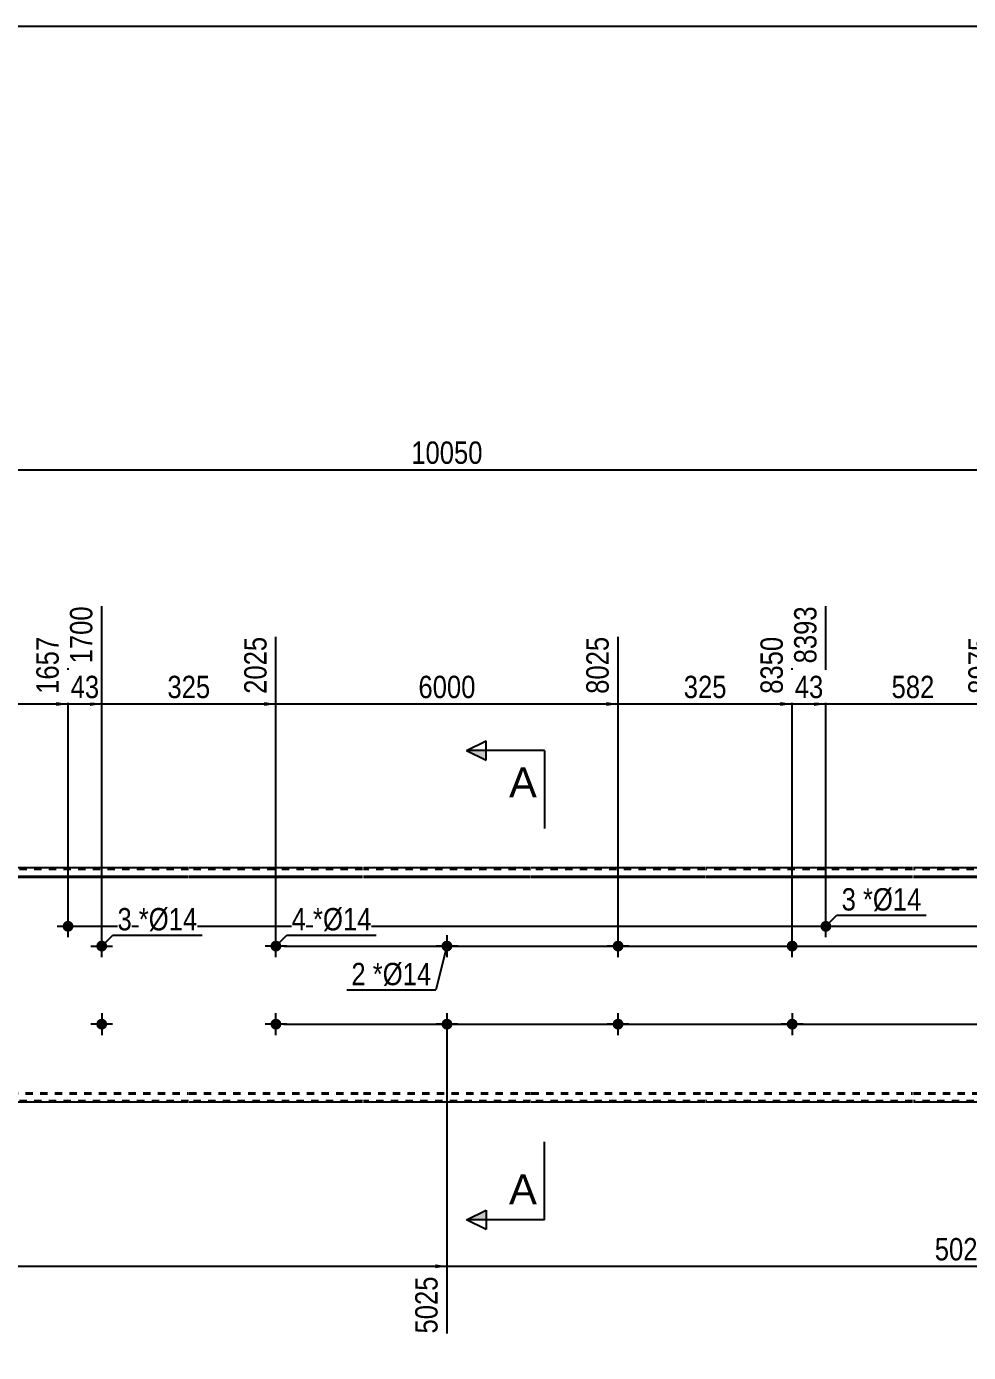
# Model space of a CAD drawing. Header units: millimetres. Extents: x -60 to 343, y -154 to 123.
# Drawn here: x 78.4 to 198.9, y -47 to 122.8 of the extents above; entities that cross this region are included whole.
import ezdxf

# ---------------------------------------------------------------- set-up
doc = ezdxf.new("R2010")
doc.units = ezdxf.units.MM
doc.linetypes.add('DXK_LINE_DOT1', pattern=[1.8814, 0.9407, -0.9407])
doc.styles.add('Arial', font='ARIAL.TTF', dxfattribs={"height": 0.2})
doc.styles.add('Arial Narrow', font='ARIALN.TTF', dxfattribs={"height": 0.2})

# ---------------------------------------------------------------- blocks, each defined once
blk = doc.blocks.new('Unknown-629083832-2032')
at = {"color": 5, "linetype": 'Continuous'}
blk.add_line((342.8, 122.75), (-57.2, 122.75), dxfattribs=at)
blk = doc.blocks.new('Part-629083832-1218 - 1203')
at = {"color": 2, "linetype": 'Continuous'}
for p, q in [((0, -15), (0, 15)), ((13.6, 15), (0, 15)), ((0, 13.94), (13.6, 13.94)), ((0, 13.81), (13.6, 13.81)), ((40.2, 15), (13.7, 15)), ((13.7, 13.94), (40.2, 13.94)), ((13.7, 13.81), (40.2, 13.81)), ((72.5, 15), (40.3, 15)), ((40.3, 13.94), (72.5, 13.94)), ((40.3, 13.81), (72.5, 13.81)), ((99.1, 15), (72.6, 15)), ((72.6, 13.94), (99.1, 13.94)), ((72.6, 13.81), (99.1, 13.81)), ((121.39, 15), (99.2, 15)), ((99.2, 13.94), (121.39, 13.94)), ((99.2, 13.81), (121.39, 13.81)), ((142.89, 15), (121.49, 15)), ((121.49, 13.94), (142.89, 13.94)), ((121.49, 13.81), (142.89, 13.81)), ((165.19, 15), (142.99, 15)), ((142.99, 13.94), (165.19, 13.94)), ((142.99, 13.81), (165.19, 13.81)), ((191.79, 15), (165.29, 15)), ((165.29, 13.94), (191.79, 13.94)), ((165.29, 13.81), (191.79, 13.81)), ((224.09, 15), (191.89, 15)), ((191.89, 13.94), (224.09, 13.94)), ((191.89, 13.81), (224.09, 13.81)), ((250.69, 15), (224.19, 15)), ((224.19, 13.94), (250.69, 13.94)), ((224.19, 13.81), (250.69, 13.81)), ((264.39, 15), (250.79, 15)), ((250.79, 13.94), (264.39, 13.94)), ((250.79, 13.81), (264.39, 13.81)), ((264.39, 15), (264.39, 13.94)), ((264.39, 13.94), (264.39, -15)), ((13.6, -15), (0, -15)), ((40.2, -15), (13.7, -15)), ((72.5, -15), (40.3, -15)), ((99.1, -15), (72.6, -15)), ((121.39, -15), (99.2, -15)), ((142.89, -15), (121.49, -15)), ((165.19, -15), (142.99, -15)), ((191.79, -15), (165.29, -15)), ((224.09, -15), (191.89, -15)), ((250.69, -15), (224.19, -15)), ((264.39, -15), (250.79, -15))]:
    blk.add_line(p, q, dxfattribs=at)
at = {"color": 7, "linetype": 'DXK_LINE_DOT1'}
for p, q in [((13.6, 14.82), (0, 14.82)), ((40.2, 14.82), (13.7, 14.82)), ((72.5, 14.82), (40.3, 14.82)), ((99.1, 14.82), (72.6, 14.82)), ((121.39, 14.82), (99.2, 14.82)), ((142.89, 14.82), (121.49, 14.82)), ((165.19, 14.82), (142.99, 14.82)), ((191.79, 14.82), (165.29, 14.82)), ((224.09, 14.82), (191.89, 14.82)), ((250.69, 14.82), (224.19, 14.82)), ((264.39, 14.82), (250.79, 14.82)), ((0, -13.81), (13.6, -13.81)), ((0, -13.94), (13.6, -13.94)), ((13.6, -14.82), (0, -14.82)), ((13.7, -13.81), (40.2, -13.81)), ((13.7, -13.94), (40.2, -13.94)), ((40.2, -14.82), (13.7, -14.82)), ((40.3, -13.81), (72.5, -13.81)), ((40.3, -13.94), (72.5, -13.94)), ((72.5, -14.82), (40.3, -14.82)), ((72.6, -13.81), (99.1, -13.81)), ((72.6, -13.94), (99.1, -13.94)), ((99.1, -14.82), (72.6, -14.82)), ((99.2, -13.81), (121.39, -13.81)), ((99.2, -13.94), (121.39, -13.94)), ((121.39, -14.82), (99.2, -14.82)), ((121.49, -13.81), (142.89, -13.81)), ((121.49, -13.94), (142.89, -13.94)), ((142.89, -14.82), (121.49, -14.82)), ((142.99, -13.81), (165.19, -13.81)), ((142.99, -13.94), (165.19, -13.94)), ((165.19, -14.82), (142.99, -14.82)), ((165.29, -13.81), (191.79, -13.81)), ((165.29, -13.94), (191.79, -13.94)), ((191.79, -14.82), (165.29, -14.82)), ((191.89, -13.81), (224.09, -13.81)), ((191.89, -13.94), (224.09, -13.94)), ((224.09, -14.82), (191.89, -14.82)), ((224.19, -13.81), (250.69, -13.81)), ((224.19, -13.94), (250.69, -13.94)), ((250.69, -14.82), (224.19, -14.82)), ((250.79, -13.81), (264.39, -13.81)), ((250.79, -13.94), (264.39, -13.94)), ((264.39, -14.82), (250.79, -14.82))]:
    blk.add_line(p, q, dxfattribs=at)
blk = doc.blocks.new('Bolt-629083832-1219 - 1203')
at = {"linetype": 'Continuous'}
blk.add_hatch(color=3, dxfattribs=at).paths.add_polyline_path([(179.99, 7.53, -1), (181.39, 7.53, -1)])
at = {"color": 3, "linetype": 'Continuous'}
for p, q in [((180.69, 6.13), (180.69, 8.93)), ((179.29, 7.53), (182.09, 7.53))]:
    blk.add_line(p, q, dxfattribs=at)
blk = doc.blocks.new('Bolt-629083832-1221 - 1203')
at = {"linetype": 'Continuous'}
blk.add_hatch(color=3, dxfattribs=at).paths.add_polyline_path([(177.08, -5, -1), (175.68, -5, -1)])
at = {"color": 3, "linetype": 'Continuous'}
for p, q in [((177.78, -5), (174.98, -5)), ((176.38, -3.6), (176.38, -6.4))]:
    blk.add_line(p, q, dxfattribs=at)
blk = doc.blocks.new('Bolt-629083832-1224 - 1203')
at = {"linetype": 'Continuous'}
blk.add_hatch(color=3, dxfattribs=at).paths.add_polyline_path([(82.99, 7.53, -1), (84.39, 7.53, -1)])
at = {"color": 3, "linetype": 'Continuous'}
for p, q in [((83.69, 6.13), (83.69, 8.93)), ((82.29, 7.53), (85.09, 7.53))]:
    blk.add_line(p, q, dxfattribs=at)
blk = doc.blocks.new('Bolt-629083832-1227 - 1203')
at = {"linetype": 'Continuous'}
for points in [[(132.89, 5, -1), (131.49, 5, -1)], [(132.89, -5, -1), (131.49, -5, -1)]]:
    blk.add_hatch(color=3, dxfattribs=at).paths.add_polyline_path(points)
at = {"color": 3, "linetype": 'Continuous'}
for p, q in [((132.19, 6.4), (132.19, 3.6)), ((133.59, 5), (130.79, 5)), ((133.59, -5), (130.79, -5)), ((132.19, -3.6), (132.19, -6.4))]:
    blk.add_line(p, q, dxfattribs=at)
blk = doc.blocks.new('Bolt-629083832-1228 - 1203')
at = {"linetype": 'Continuous'}
blk.add_hatch(color=3, dxfattribs=at).paths.add_polyline_path([(175.68, 5, -1), (177.08, 5, -1)])
at = {"color": 3, "linetype": 'Continuous'}
for p, q in [((176.38, 3.6), (176.38, 6.4)), ((174.98, 5), (177.78, 5))]:
    blk.add_line(p, q, dxfattribs=at)
blk = doc.blocks.new('Bolt-629083832-1230 - 1203')
at = {"linetype": 'Continuous'}
blk.add_hatch(color=3, dxfattribs=at).paths.add_polyline_path([(87.3, 5, -1), (88.7, 5, -1)])
at = {"color": 3, "linetype": 'Continuous'}
for p, q in [((88, 3.6), (88, 6.4)), ((86.6, 5), (89.4, 5))]:
    blk.add_line(p, q, dxfattribs=at)
blk = doc.blocks.new('Bolt-629083832-1231 - 1203')
at = {"linetype": 'Continuous'}
blk.add_hatch(color=3, dxfattribs=at).paths.add_polyline_path([(88.7, -5, -1), (87.3, -5, -1)])
at = {"color": 3, "linetype": 'Continuous'}
for p, q in [((89.4, -5), (86.6, -5)), ((88, -3.6), (88, -6.4))]:
    blk.add_line(p, q, dxfattribs=at)
blk = doc.blocks.new('Bolt-629083832-1232 - 1203')
at = {"linetype": 'Continuous'}
for points in [[(1.8, 5, -1), (3.2, 5, -1)], [(109.6, 5, -1), (111, 5, -1)]]:
    blk.add_hatch(color=3, dxfattribs=at).paths.add_polyline_path(points)
at = {"color": 3, "linetype": 'Continuous'}
for p, q in [((2.5, 3.6), (2.5, 6.4)), ((110.3, 3.6), (110.3, 6.4)), ((3.9, 5), (1.1, 5)), ((111.7, 5), (108.9, 5))]:
    blk.add_line(p, q, dxfattribs=at)
blk = doc.blocks.new('Bolt-629083832-1233 - 1203')
at = {"linetype": 'Continuous'}
for points in [[(1.8, -5, -1), (3.2, -5, -1)], [(109.6, -5, -1), (111, -5, -1)]]:
    blk.add_hatch(color=3, dxfattribs=at).paths.add_polyline_path(points)
at = {"color": 3, "linetype": 'Continuous'}
for p, q in [((3.9, -5), (1.1, -5)), ((2.5, -6.4), (2.5, -3.6)), ((111.7, -5), (108.9, -5)), ((110.3, -6.4), (110.3, -3.6))]:
    blk.add_line(p, q, dxfattribs=at)
blk = doc.blocks.new('Bolt-629083832-1236 - 1203')
at = {"linetype": 'Continuous'}
for points in [[(153.39, 5, -1), (154.79, 5, -1)], [(261.19, 5, -1), (262.59, 5, -1)]]:
    blk.add_hatch(color=3, dxfattribs=at).paths.add_polyline_path(points)
at = {"color": 3, "linetype": 'Continuous'}
for p, q in [((154.09, 3.6), (154.09, 6.4)), ((261.89, 3.6), (261.89, 6.4)), ((155.49, 5), (152.69, 5)), ((263.29, 5), (260.49, 5))]:
    blk.add_line(p, q, dxfattribs=at)
blk = doc.blocks.new('Bolt-629083832-1237 - 1203')
at = {"linetype": 'Continuous'}
for points in [[(153.39, -5, -1), (154.79, -5, -1)], [(261.19, -5, -1), (262.59, -5, -1)]]:
    blk.add_hatch(color=3, dxfattribs=at).paths.add_polyline_path(points)
at = {"color": 3, "linetype": 'Continuous'}
for p, q in [((155.49, -5), (152.69, -5)), ((154.09, -6.4), (154.09, -3.6)), ((263.29, -5), (260.49, -5)), ((261.89, -6.4), (261.89, -3.6))]:
    blk.add_line(p, q, dxfattribs=at)
blk = doc.blocks.new('StraightDimension-629083832-1289 - 1203')
at = {"linetype": 'Continuous'}
blk.add_hatch(color=7, dxfattribs=at).paths.add_polyline_path([(152.59, 36.25), (154.09, 36), (152.59, 35.75)])
at = {"color": 7, "linetype": 'Continuous'}
for p, q in [((110.3, 6), (110.3, 44.61)), ((154.09, 6), (154.09, 44.61)), ((110.3, 36), (154.09, 36))]:
    blk.add_line(p, q, dxfattribs=at)
at = {"color": 0, "linetype": 'Continuous'}
blk.add_wipeout([(153.49, 45.21), (149.29, 45.21), (149.29, 36.7), (153.49, 36.7)], dxfattribs=at)
at = {"color": 0}
blk.add_wipeout([(136.45, 36.15), (136.45, 40.35), (127.94, 40.35), (127.94, 36.15)], dxfattribs=at)
at = {"color": 3, "linetype": 'Continuous', "style": 'Arial Narrow'}
blk.add_text('8025', height=2.863, rotation=90.0002, dxfattribs=at).set_placement((152.89, 37.3))
at = {"color": 3, "style": 'Arial Narrow'}
blk.add_text('6000', height=2.863, dxfattribs=at).set_placement((128.54, 36.75))
blk = doc.blocks.new('StraightDimension-629083832-1411 - 1203')
at = {"linetype": 'Continuous'}
for points in [[(1.5, 65.75), (0, 66), (1.5, 66.25)], [(262.89, 66.25), (264.39, 66), (262.89, 65.75)]]:
    blk.add_hatch(color=7, dxfattribs=at).paths.add_polyline_path(points)
at = {"color": 7, "linetype": 'Continuous'}
for p, q in [((0, 16), (0, 68.25)), ((264.39, 16), (264.39, 68.25)), ((0, 66), (264.39, 66))]:
    blk.add_line(p, q, dxfattribs=at)
at = {"color": 0}
blk.add_wipeout([(137.36, 66.15), (137.36, 70.35), (127.02, 70.35), (127.02, 66.15)], dxfattribs=at)
at = {"color": 3, "style": 'Arial Narrow'}
blk.add_text('10050', height=2.863, dxfattribs=at).set_placement((127.62, 66.75))
blk = doc.blocks.new('StraightDimension-629083832-1292 - 1203')
at = {"linetype": 'Continuous'}
blk.add_hatch(color=7, dxfattribs=at).paths.add_polyline_path([(82.19, 36.25), (83.69, 36), (82.19, 35.75)])
at = {"color": 7, "linetype": 'Continuous'}
for p, q in [((61.4, 6), (61.4, 48.51)), ((83.69, 8.53), (83.69, 44.61)), ((61.4, 36), (83.69, 36))]:
    blk.add_line(p, q, dxfattribs=at)
at = {"color": 0, "linetype": 'Continuous'}
blk.add_wipeout([(83.09, 45.21), (78.89, 45.21), (78.89, 36.7), (83.09, 36.7)], dxfattribs=at)
at = {"color": 0}
blk.add_wipeout([(75.89, 36.15), (75.89, 40.35), (69.2, 40.35), (69.2, 36.15)], dxfattribs=at)
at = {"color": 3, "linetype": 'Continuous', "style": 'Arial Narrow'}
blk.add_text('1657', height=2.863, rotation=90.0002, dxfattribs=at).set_placement((82.49, 37.3))
at = {"color": 3, "style": 'Arial Narrow'}
blk.add_text('582', height=2.863, dxfattribs=at).set_placement((69.8, 36.75))
blk = doc.blocks.new('StraightDimension-629083832-1291 - 1203')
at = {"linetype": 'Continuous'}
blk.add_hatch(color=7, dxfattribs=at).paths.add_polyline_path([(86.5, 36.25), (88, 36), (86.5, 35.75)])
at = {"color": 7, "linetype": 'Continuous'}
for p, q in [((88, 6), (88, 48.51)), ((83.69, 8.53), (83.69, 44.61)), ((83.69, 36), (88, 36))]:
    blk.add_line(p, q, dxfattribs=at)
at = {"color": 0}
blk.add_wipeout([(88.28, 36.15), (88.28, 40.35), (83.42, 40.35), (83.42, 36.15)], dxfattribs=at)
at = {"color": 3, "style": 'Arial Narrow'}
blk.add_text('43', height=2.863, dxfattribs=at).set_placement((84.02, 36.75))
at = {"color": 0, "linetype": 'Continuous'}
blk.add_wipeout([(87.4, 49.11), (83.2, 49.11), (83.2, 40.6), (87.4, 40.6)], dxfattribs=at)
at = {"color": 3, "linetype": 'Continuous', "style": 'Arial Narrow'}
blk.add_text('1700', height=2.863, rotation=90.0002, dxfattribs=at).set_placement((86.8, 41.2))
blk = doc.blocks.new('StraightDimension-629083832-1286 - 1203')
at = {"linetype": 'Continuous'}
blk.add_hatch(color=7, dxfattribs=at).paths.add_polyline_path([(201.49, 36.25), (202.99, 36), (201.49, 35.75)])
at = {"color": 7, "linetype": 'Continuous'}
for p, q in [((180.69, 8.53), (180.69, 48.51)), ((202.99, 6), (202.99, 44.61)), ((180.69, 36), (202.99, 36))]:
    blk.add_line(p, q, dxfattribs=at)
at = {"color": 0, "linetype": 'Continuous'}
blk.add_wipeout([(202.39, 45.21), (198.19, 45.21), (198.19, 36.7), (202.39, 36.7)], dxfattribs=at)
at = {"color": 0}
blk.add_wipeout([(195.18, 36.15), (195.18, 40.35), (188.5, 40.35), (188.5, 36.15)], dxfattribs=at)
at = {"color": 3, "linetype": 'Continuous', "style": 'Arial Narrow'}
blk.add_text('8975', height=2.863, rotation=90.0002, dxfattribs=at).set_placement((201.79, 37.3))
at = {"color": 3, "style": 'Arial Narrow'}
blk.add_text('582', height=2.863, dxfattribs=at).set_placement((189.1, 36.75))
blk = doc.blocks.new('StraightDimension-629083832-1290 - 1203')
at = {"linetype": 'Continuous'}
blk.add_hatch(color=7, dxfattribs=at).paths.add_polyline_path([(108.8, 36.25), (110.3, 36), (108.8, 35.75)])
at = {"color": 7, "linetype": 'Continuous'}
for p, q in [((88, 6), (88, 48.51)), ((110.3, 6), (110.3, 44.61)), ((88, 36), (110.3, 36))]:
    blk.add_line(p, q, dxfattribs=at)
at = {"color": 0, "linetype": 'Continuous'}
blk.add_wipeout([(109.7, 45.21), (105.5, 45.21), (105.5, 36.7), (109.7, 36.7)], dxfattribs=at)
at = {"color": 0}
blk.add_wipeout([(102.49, 36.15), (102.49, 40.35), (95.81, 40.35), (95.81, 36.15)], dxfattribs=at)
at = {"color": 3, "linetype": 'Continuous', "style": 'Arial Narrow'}
blk.add_text('2025', height=2.863, rotation=90.0002, dxfattribs=at).set_placement((109.1, 37.3))
at = {"color": 3, "style": 'Arial Narrow'}
blk.add_text('325', height=2.863, dxfattribs=at).set_placement((96.41, 36.75))
blk = doc.blocks.new('StraightDimension-629083832-1373 - 1203')
at = {"linetype": 'Continuous'}
blk.add_hatch(color=7, dxfattribs=at).paths.add_polyline_path([(262.89, -35.75), (264.39, -36), (262.89, -36.25)])
at = {"color": 7, "linetype": 'Continuous'}
for p, q in [((132.19, -6), (132.19, -44.61)), ((264.39, -16), (264.39, -46.44)), ((132.19, -36), (264.39, -36))]:
    blk.add_line(p, q, dxfattribs=at)
at = {"color": 0}
blk.add_wipeout([(202.55, -35.85), (202.55, -31.65), (194.03, -31.65), (194.03, -35.85)], dxfattribs=at)
at = {"color": 0, "linetype": 'Continuous'}
blk.add_wipeout([(263.79, -36.7), (259.59, -36.7), (259.59, -47.04), (263.79, -47.04)], dxfattribs=at)
at = {"color": 3, "style": 'Arial Narrow'}
blk.add_text('5025', height=2.863, dxfattribs=at).set_placement((194.63, -35.25))
at = {"color": 3, "linetype": 'Continuous', "style": 'Arial Narrow'}
blk.add_text('10050', height=2.863, rotation=90.0002, dxfattribs=at).set_placement((263.19, -46.44))
blk = doc.blocks.new('StraightDimension-629083832-1288 - 1203')
at = {"linetype": 'Continuous'}
blk.add_hatch(color=7, dxfattribs=at).paths.add_polyline_path([(174.88, 36.25), (176.38, 36), (174.88, 35.75)])
at = {"color": 7, "linetype": 'Continuous'}
for p, q in [((154.09, 6), (154.09, 44.61)), ((176.38, 6), (176.38, 44.61)), ((154.09, 36), (176.38, 36))]:
    blk.add_line(p, q, dxfattribs=at)
at = {"color": 0, "linetype": 'Continuous'}
blk.add_wipeout([(175.78, 45.21), (171.58, 45.21), (171.58, 36.7), (175.78, 36.7)], dxfattribs=at)
at = {"color": 0}
blk.add_wipeout([(168.58, 36.15), (168.58, 40.35), (161.9, 40.35), (161.9, 36.15)], dxfattribs=at)
at = {"color": 3, "linetype": 'Continuous', "style": 'Arial Narrow'}
blk.add_text('8350', height=2.863, rotation=90.0002, dxfattribs=at).set_placement((175.18, 37.3))
at = {"color": 3, "style": 'Arial Narrow'}
blk.add_text('325', height=2.863, dxfattribs=at).set_placement((162.5, 36.75))
blk = doc.blocks.new('StraightDimension-629083832-1383 - 1203')
at = {"linetype": 'Continuous'}
for points in [[(275.75, 3.5), (276, 5), (276.25, 3.5)], [(276.25, -3.5), (276, -5), (275.75, -3.5)]]:
    blk.add_hatch(color=7, dxfattribs=at).paths.add_polyline_path(points)
at = {"color": 7, "linetype": 'Continuous'}
for p, q in [((111.3, 5), (278.4, 5)), ((276, -5), (276, 5)), ((111.3, -5), (278.4, -5))]:
    blk.add_line(p, q, dxfattribs=at)
at = {"color": 0}
blk.add_wipeout([(275.85, 3.34), (271.65, 3.34), (271.65, -3.34), (275.85, -3.34)], dxfattribs=at)
at = {"color": 3, "style": 'Arial Narrow'}
blk.add_text('100', height=2.863, rotation=90.0002, dxfattribs=at).set_placement((275.25, -2.74))
blk = doc.blocks.new('StraightDimension-629083832-1287 - 1203')
at = {"linetype": 'Continuous'}
blk.add_hatch(color=7, dxfattribs=at).paths.add_polyline_path([(179.19, 36.25), (180.69, 36), (179.19, 35.75)])
at = {"color": 7, "linetype": 'Continuous'}
for p, q in [((180.69, 8.53), (180.69, 48.51)), ((176.38, 6), (176.38, 44.61)), ((176.38, 36), (180.69, 36))]:
    blk.add_line(p, q, dxfattribs=at)
at = {"color": 0}
blk.add_wipeout([(180.97, 36.15), (180.97, 40.35), (176.11, 40.35), (176.11, 36.15)], dxfattribs=at)
at = {"color": 3, "style": 'Arial Narrow'}
blk.add_text('43', height=2.863, dxfattribs=at).set_placement((176.71, 36.75))
at = {"color": 0, "linetype": 'Continuous'}
blk.add_wipeout([(180.09, 49.11), (175.89, 49.11), (175.89, 40.6), (180.09, 40.6)], dxfattribs=at)
at = {"color": 3, "linetype": 'Continuous', "style": 'Arial Narrow'}
blk.add_text('8393', height=2.863, rotation=90.0002, dxfattribs=at).set_placement((179.49, 41.2))
blk = doc.blocks.new('StraightDimension-629083832-1374 - 1203')
at = {"linetype": 'Continuous'}
blk.add_hatch(color=7, dxfattribs=at).paths.add_polyline_path([(130.69, -35.75), (132.19, -36), (130.69, -36.25)])
at = {"color": 7, "linetype": 'Continuous'}
for p, q in [((132.19, -6), (132.19, -44.61)), ((0, -16), (0, -39.13)), ((0, -36), (132.19, -36))]:
    blk.add_line(p, q, dxfattribs=at)
at = {"color": 0}
blk.add_wipeout([(70.35, -35.85), (70.35, -31.65), (61.84, -31.65), (61.84, -35.85)], dxfattribs=at)
at = {"color": 0, "linetype": 'Continuous'}
for points in [[(-0.6, -36.7), (-4.8, -36.7), (-4.8, -39.73), (-0.6, -39.73)], [(131.59, -36.7), (127.39, -36.7), (127.39, -45.21), (131.59, -45.21)]]:
    blk.add_wipeout(points, dxfattribs=at)
at = {"color": 3, "style": 'Arial Narrow'}
blk.add_text('5025', height=2.863, dxfattribs=at).set_placement((62.44, -35.25))
at = {"color": 3, "linetype": 'Continuous', "style": 'Arial Narrow'}
for s, height, p in [('0', 2.86, (-1.2, -39.13)), ('5025', 2.863, (130.99, -44.61))]:
    blk.add_text(s, height=height, rotation=90.0002, dxfattribs=at).set_placement(p)
blk = doc.blocks.new('StraightDimension-629083832-1381 - 1203')
at = {"linetype": 'Continuous'}
for points in [[(275.75, 13.5), (276, 15), (276.25, 13.5)], [(276.25, 9.03), (276, 7.53), (275.75, 9.03)]]:
    blk.add_hatch(color=7, dxfattribs=at).paths.add_polyline_path(points)
at = {"color": 7, "linetype": 'Continuous'}
for p, q in [((265.39, 15), (278.4, 15)), ((276, 7.53), (276, 15)), ((84.69, 7.53), (278.4, 7.53))]:
    blk.add_line(p, q, dxfattribs=at)
at = {"color": 0}
blk.add_wipeout([(275.85, 13.7), (271.65, 13.7), (271.65, 8.84), (275.85, 8.84)], dxfattribs=at)
at = {"color": 3, "style": 'Arial Narrow'}
blk.add_text('75', height=2.863, rotation=90.0002, dxfattribs=at).set_placement((275.25, 9.44))
blk = doc.blocks.new('StraightDimension-629083832-1382 - 1203')
at = {"linetype": 'Continuous'}
for points in [[(275.75, 6.03), (276, 7.53), (276.25, 6.03)], [(276.25, 6.5), (276, 5), (275.75, 6.5)]]:
    blk.add_hatch(color=7, dxfattribs=at).paths.add_polyline_path(points)
at = {"color": 7, "linetype": 'Continuous'}
for p, q in [((84.69, 7.53), (278.4, 7.53)), ((276, 5), (276, 7.53)), ((111.3, 5), (278.4, 5))]:
    blk.add_line(p, q, dxfattribs=at)
at = {"color": 0}
blk.add_wipeout([(275.85, 8.7), (271.65, 8.7), (271.65, 3.84), (275.85, 3.84)], dxfattribs=at)
at = {"color": 3, "style": 'Arial Narrow'}
blk.add_text('25', height=2.863, rotation=90.0002, dxfattribs=at).set_placement((275.25, 4.44))
blk = doc.blocks.new('StraightDimension-629083832-1384 - 1203')
at = {"linetype": 'Continuous'}
for points in [[(275.75, -6.5), (276, -5), (276.25, -6.5)], [(276.25, -13.5), (276, -15), (275.75, -13.5)]]:
    blk.add_hatch(color=7, dxfattribs=at).paths.add_polyline_path(points)
at = {"color": 7, "linetype": 'Continuous'}
for p, q in [((111.3, -5), (278.4, -5)), ((276, -15), (276, -5)), ((265.39, -15), (278.4, -15))]:
    blk.add_line(p, q, dxfattribs=at)
at = {"color": 0}
blk.add_wipeout([(275.85, -6.66), (271.65, -6.66), (271.65, -13.34), (275.85, -13.34)], dxfattribs=at)
at = {"color": 3, "style": 'Arial Narrow'}
blk.add_text('100', height=2.863, rotation=90.0002, dxfattribs=at).set_placement((275.25, -12.74))
blk = doc.blocks.new('MarkSet-629083832-1447 - 1203')
at = {"color": 0}
for points in [[(91.84, 7.01), (91.84, 10.01), (90.02, 10.01), (90.02, 7.01)], [(94.02, 7.01), (94.02, 10.01), (92.74, 10.01), (92.74, 7.01)]]:
    blk.add_wipeout(points, dxfattribs=at)
for points in [[(91.84, 7.01), (91.84, 10.01), (90.02, 10.01), (90.02, 7.01)], [(94.02, 7.01), (94.02, 10.01), (92.74, 10.01), (92.74, 7.01)]]:
    blk.add_wipeout(points, dxfattribs=at)
at = {"color": 7, "linetype": 'Continuous'}
blk.add_line((88, 5), (89.42, 6.41), dxfattribs=at)
at = {"color": 3, "style": 'Arial Narrow'}
blk.add_text('3', height=2.86, dxfattribs=at).set_placement((90.02, 7.01))
at = {"color": 0}
blk.add_wipeout([(100.24, 7.01), (100.24, 10.01), (94.02, 10.01), (94.02, 7.01)], dxfattribs=at)
blk.add_wipeout([(100.24, 7.01), (100.24, 10.01), (94.02, 10.01), (94.02, 7.01)], dxfattribs=at)
at = {"color": 7, "linetype": 'Continuous'}
blk.add_line((89.42, 6.41), (100.84, 6.41), dxfattribs=at)
at = {"color": 3, "style": 'Arial Narrow'}
for s, height, p in [('*', 2.86, (92.74, 7.01)), ('Ø14', 2.863, (94.02, 7.01))]:
    blk.add_text(s, height=height, dxfattribs=at).set_placement(p)
blk = doc.blocks.new('SectionMark-629083832-1278 - 1203')
at = {"linetype": 'Continuous'}
for points in [[(137.19, 30.05), (137.19, 28.8), (134.69, 30.05)], [(137.19, -28.8), (137.19, -30.05), (134.69, -30.05)]]:
    blk.add_hatch(color=30, dxfattribs=at).paths.add_polyline_path(points)
at = {"color": 30, "linetype": 'Continuous'}
for p, q in [((134.69, 30.05), (137.19, 31.3)), ((137.19, 28.8), (137.19, 31.3)), ((144.69, 30.05), (134.69, 30.05)), ((134.69, 30.05), (137.19, 28.8)), ((144.69, 30.05), (144.69, 20.05)), ((144.69, -30.05), (144.69, -20.05)), ((134.69, -30.05), (137.19, -28.8)), ((137.19, -28.8), (137.19, -31.3)), ((144.69, -30.05), (134.69, -30.05)), ((137.19, -31.3), (134.69, -30.05))]:
    blk.add_line(p, q, dxfattribs=at)
at = {"color": 0, "linetype": 'Continuous'}
for points in [[(143.69, 24.05), (143.69, 28.05), (140.14, 28.05), (140.14, 24.05)], [(143.69, -28.05), (143.69, -24.05), (140.14, -24.05), (140.14, -28.05)]]:
    blk.add_wipeout(points, dxfattribs=at)
at = {"color": 96, "linetype": 'Continuous', "style": 'Arial'}
for p in [(140.14, 24.05), (140.14, -28.05)]:
    blk.add_text('A', height=3.82, dxfattribs=at).set_placement(p)
blk = doc.blocks.new('MarkSet-629083832-1426 - 1203')
at = {"color": 0}
for points in [[(184.54, 9.55), (184.54, 12.55), (182.71, 12.55), (182.71, 9.55)], [(186.71, 9.55), (186.71, 12.55), (185.44, 12.55), (185.44, 9.55)]]:
    blk.add_wipeout(points, dxfattribs=at)
for points in [[(184.54, 9.55), (184.54, 12.55), (182.71, 12.55), (182.71, 9.55)], [(186.71, 9.55), (186.71, 12.55), (185.44, 12.55), (185.44, 9.55)]]:
    blk.add_wipeout(points, dxfattribs=at)
at = {"color": 7, "linetype": 'Continuous'}
blk.add_line((180.69, 7.53), (182.11, 8.95), dxfattribs=at)
at = {"color": 3, "style": 'Arial Narrow'}
blk.add_text('3', height=2.86, dxfattribs=at).set_placement((182.71, 9.55))
at = {"color": 0}
blk.add_wipeout([(192.93, 9.55), (192.93, 12.55), (186.71, 12.55), (186.71, 9.55)], dxfattribs=at)
blk.add_wipeout([(192.93, 9.55), (192.93, 12.55), (186.71, 12.55), (186.71, 9.55)], dxfattribs=at)
at = {"color": 7, "linetype": 'Continuous'}
blk.add_line((182.11, 8.95), (193.53, 8.95), dxfattribs=at)
at = {"color": 3, "style": 'Arial Narrow'}
for s, height, p in [('*', 2.86, (185.44, 9.55)), ('Ø14', 2.863, (186.71, 9.55))]:
    blk.add_text(s, height=height, dxfattribs=at).set_placement(p)
blk = doc.blocks.new('MarkSet-629083832-1453 - 1203')
at = {"color": 0}
for points in [[(114.14, 7.01), (114.14, 10.01), (112.31, 10.01), (112.31, 7.01)], [(116.32, 7.01), (116.32, 10.01), (115.04, 10.01), (115.04, 7.01)]]:
    blk.add_wipeout(points, dxfattribs=at)
for points in [[(114.14, 7.01), (114.14, 10.01), (112.31, 10.01), (112.31, 7.01)], [(116.32, 7.01), (116.32, 10.01), (115.04, 10.01), (115.04, 7.01)]]:
    blk.add_wipeout(points, dxfattribs=at)
at = {"color": 7, "linetype": 'Continuous'}
blk.add_line((110.3, 5), (111.71, 6.41), dxfattribs=at)
at = {"color": 3, "style": 'Arial Narrow'}
blk.add_text('4', height=2.86, dxfattribs=at).set_placement((112.31, 7.01))
at = {"color": 0}
blk.add_wipeout([(122.53, 7.01), (122.53, 10.01), (116.32, 10.01), (116.32, 7.01)], dxfattribs=at)
blk.add_wipeout([(122.53, 7.01), (122.53, 10.01), (116.32, 10.01), (116.32, 7.01)], dxfattribs=at)
at = {"color": 7, "linetype": 'Continuous'}
blk.add_line((111.71, 6.41), (123.13, 6.41), dxfattribs=at)
at = {"color": 3, "style": 'Arial Narrow'}
for s, height, p in [('*', 2.86, (115.04, 7.01)), ('Ø14', 2.863, (116.32, 7.01))]:
    blk.add_text(s, height=height, dxfattribs=at).set_placement(p)
blk = doc.blocks.new('Mark-629083832-1463 - 1203')
at = {"color": 0}
for points in [[(121.79, -0.01), (121.79, 2.99), (119.96, 2.99), (119.96, -0.01)], [(123.97, -0.01), (123.97, 2.99), (122.69, 2.99), (122.69, -0.01)]]:
    blk.add_wipeout(points, dxfattribs=at)
for points in [[(121.79, -0.01), (121.79, 2.99), (119.96, 2.99), (119.96, -0.01)], [(123.97, -0.01), (123.97, 2.99), (122.69, 2.99), (122.69, -0.01)]]:
    blk.add_wipeout(points, dxfattribs=at)
at = {"color": 3, "style": 'Arial Narrow'}
blk.add_text('2', height=2.86, dxfattribs=at).set_placement((119.96, -0.01))
at = {"color": 0}
blk.add_wipeout([(130.18, -0.01), (130.18, 2.99), (123.97, 2.99), (123.97, -0.01)], dxfattribs=at)
blk.add_wipeout([(130.18, -0.01), (130.18, 2.99), (123.97, 2.99), (123.97, -0.01)], dxfattribs=at)
at = {"color": 7, "linetype": 'Continuous'}
for p in [(132.19, 5), (119.36, -0.61)]:
    blk.add_line(p, (130.78, -0.61), dxfattribs=at)
at = {"color": 3, "style": 'Arial Narrow'}
for s, height, p in [('*', 2.86, (122.69, -0.01)), ('Ø14', 2.863, (123.97, -0.01))]:
    blk.add_text(s, height=height, dxfattribs=at).set_placement(p)

msp = doc.modelspace()

# ---------------------------------------------------------------- block references
for name in ['Unknown-629083832-2032', 'Part-629083832-1218 - 1203', 'Bolt-629083832-1224 - 1203', 'Bolt-629083832-1219 - 1203', 'Bolt-629083832-1232 - 1203', 'Bolt-629083832-1230 - 1203', 'Bolt-629083832-1227 - 1203', 'Bolt-629083832-1236 - 1203', 'Bolt-629083832-1228 - 1203', 'Bolt-629083832-1233 - 1203', 'Bolt-629083832-1231 - 1203', 'Bolt-629083832-1237 - 1203', 'Bolt-629083832-1221 - 1203']:
    msp.add_blockref(name, (0, 0))

# ---------------------------------------------------------------- next in the draw order: block references
for name in ['StraightDimension-629083832-1289 - 1203', 'StraightDimension-629083832-1383 - 1203', 'StraightDimension-629083832-1373 - 1203']:
    msp.add_blockref(name, (0, 0))

# ---------------------------------------------------------------- next in the draw order: block references
for name in ['StraightDimension-629083832-1411 - 1203', 'StraightDimension-629083832-1374 - 1203']:
    msp.add_blockref(name, (0, 0))

# ---------------------------------------------------------------- next in the draw order: block references
for name in ['StraightDimension-629083832-1292 - 1203', 'StraightDimension-629083832-1286 - 1203', 'StraightDimension-629083832-1288 - 1203', 'StraightDimension-629083832-1384 - 1203']:
    msp.add_blockref(name, (0, 0))

# ---------------------------------------------------------------- next in the draw order: block references
for name in ['StraightDimension-629083832-1291 - 1203', 'StraightDimension-629083832-1287 - 1203']:
    msp.add_blockref(name, (0, 0))

# ---------------------------------------------------------------- next in the draw order: block references
msp.add_blockref('StraightDimension-629083832-1290 - 1203', (0, 0))

# ---------------------------------------------------------------- next in the draw order: block references
msp.add_blockref('StraightDimension-629083832-1381 - 1203', (0, 0))

# ---------------------------------------------------------------- next in the draw order: block references
msp.add_blockref('StraightDimension-629083832-1382 - 1203', (0, 0))

# ---------------------------------------------------------------- next in the draw order: block references
for name in ['SectionMark-629083832-1278 - 1203', 'MarkSet-629083832-1426 - 1203', 'MarkSet-629083832-1447 - 1203', 'MarkSet-629083832-1453 - 1203']:
    msp.add_blockref(name, (0, 0))

# ---------------------------------------------------------------- next in the draw order: block references
msp.add_blockref('Mark-629083832-1463 - 1203', (0, 0))

doc.saveas('drawing.dxf')
